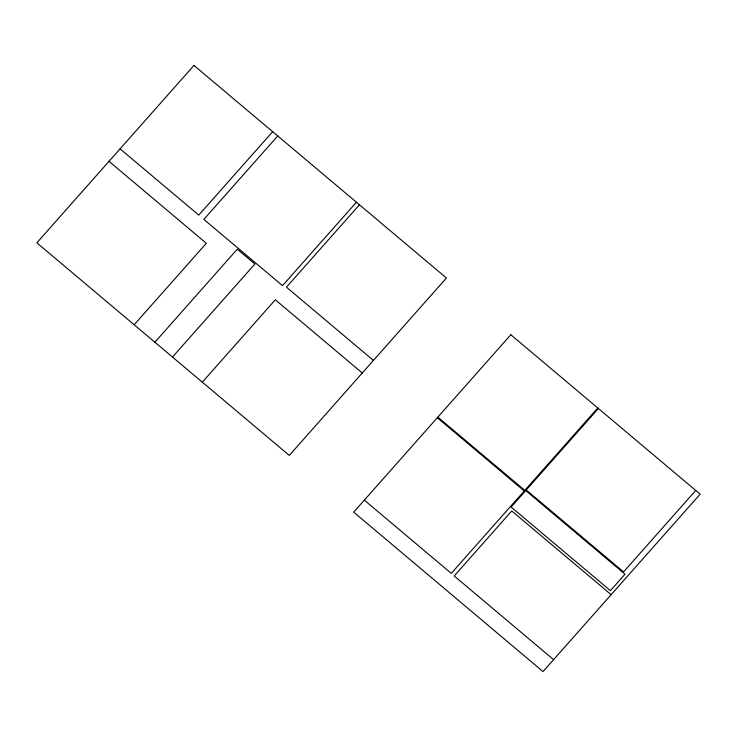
<?xml version="1.0" encoding="UTF-8"?>
<svg xmlns="http://www.w3.org/2000/svg" width="737" height="737" viewBox="0 0 737 737"><rect width="100%" height="100%" fill="white"/><g stroke="black" fill="none" stroke-linecap="round" stroke-linejoin="round"><path stroke-width="1.11" d="M272.653 131.683L198.769 215.103L120.085 148.846M277.748 135.967L203.854 219.396L282.538 285.652L356.432 202.224M134.171 324.777L206.332 243.293L109.021 161.339M154.881 342.226L237.277 249.189L254.882 264.012L172.486 357.04M202.334 382.181L275.316 299.775L362.282 373.005M359.453 204.775L286.463 287.181L373.429 360.421M597.781 407.966L524.79 490.372L437.824 417.142M598.398 408.491L526.236 489.976L623.548 571.93L695.719 490.446M437.308 417.722L524.274 490.962L451.293 573.368L364.327 500.137M611.148 594.658L511.764 510.962L454.204 575.956L553.588 659.652M193.969 65.418L36.85 242.823L289.3 455.411L446.419 278.006L193.969 65.418M510.815 334.736L353.696 512.141L543.031 671.582L700.15 494.177L510.815 334.736M525.721 490.556L511.109 507.047L610.402 590.659L625.004 574.169L525.721 490.556"/></g></svg>
